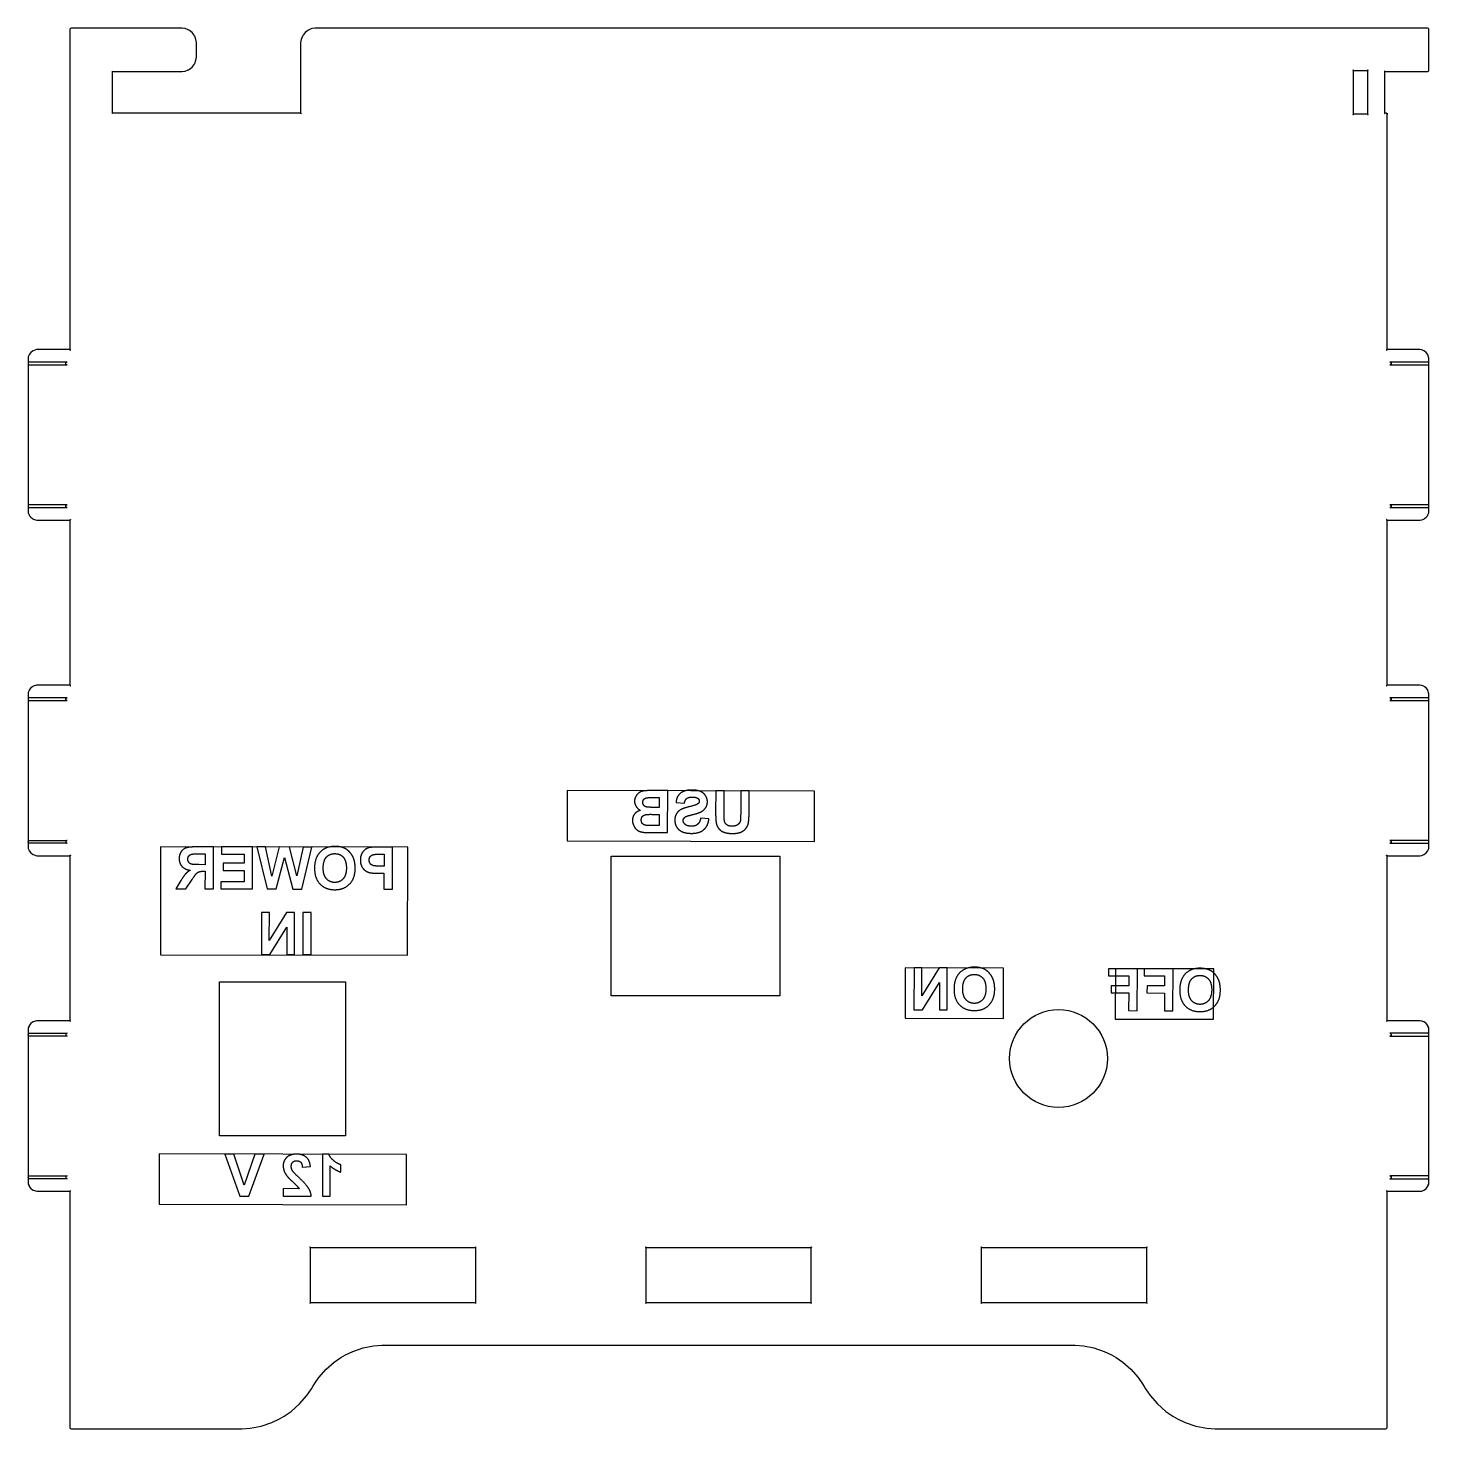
# Model space of a CAD drawing. Header units: millimetres. Extents: x 10 to 222, y 10 to 210.
# Drawn here: x 111.7 to 211.9, y 10 to 110.2 of the extents above; entities that cross this region are included whole.
import ezdxf

# ---------------------------------------------------------------- set-up
doc = ezdxf.new("R2010")
doc.units = ezdxf.units.MM
doc.layers.get('0').update_dxf_attribs({"linetype": 'CONTINUOUS'})

msp = doc.modelspace()

# ---------------------------------------------------------------- linework, layer by layer
for p, q in [((157.45, 55.66), (156.25, 55.66)), ((156.5, 55.16), (156.84, 55.16)), ((156.84, 55.16), (156.84, 54.46)), ((157.44, 52.66), (157.45, 55.66)), ((160.89, 55.65), (160.88, 54.07)), ((161.49, 55.65), (160.89, 55.65)), ((161.49, 53.99), (161.49, 55.65)), ((163.28, 55.64), (162.67, 55.64)), ((162.67, 55.64), (162.67, 54.02)), ((163.27, 54.04), (163.28, 55.64)), ((156.84, 54.46), (156.44, 54.46)), ((158.05, 54.8), (158.65, 54.77)), ((156.84, 53.16), (156.28, 53.16)), ((156.35, 53.96), (156.84, 53.96)), ((156.84, 53.96), (156.84, 53.16)), ((160.4, 53.63), (159.81, 53.68)), ((156.42, 52.66), (157.44, 52.66)), ((124.96, 51.63), (123.69, 51.63)), ((123.89, 51.13), (124.36, 51.13)), ((124.36, 51.13), (124.36, 50.36)), ((124.96, 48.63), (124.96, 51.63)), ((127.76, 51.63), (125.54, 51.63)), ((125.54, 51.63), (125.54, 51.12)), ((125.54, 51.12), (127.16, 51.12)), ((127.16, 51.12), (127.15, 50.46)), ((127.76, 48.63), (127.76, 51.63)), ((128.68, 51.63), (128.07, 51.63)), ((128.07, 51.63), (128.8, 48.63)), ((129.14, 49.53), (128.68, 51.63)), ((129.67, 51.63), (129.14, 49.53)), ((130.39, 51.62), (129.67, 51.63)), ((130.93, 49.56), (130.39, 51.62)), ((131.39, 51.62), (130.93, 49.56)), ((131.29, 48.62), (132.01, 51.62)), ((132.01, 51.62), (131.39, 51.62)), ((137.77, 51.61), (136.8, 51.62)), ((136.87, 51.11), (137.17, 51.11)), ((137.17, 51.11), (137.17, 50.26)), ((137.77, 48.61), (137.77, 51.61)), ((124.36, 50.36), (123.91, 50.37)), ((127.15, 50.46), (125.65, 50.46)), ((125.65, 50.46), (125.65, 49.95)), ((129.44, 48.63), (130.04, 50.87)), ((130.04, 50.87), (130.63, 48.62)), ((137.17, 50.26), (136.83, 50.26)), ((122.63, 49.22), (122.26, 48.64)), ((122.99, 48.64), (123.43, 49.29)), ((124.23, 49.89), (124.36, 49.89)), ((124.36, 49.89), (124.35, 48.63)), ((127.15, 49.13), (125.48, 49.14)), ((125.48, 49.14), (125.48, 48.63)), ((125.65, 49.95), (127.15, 49.95)), ((127.15, 49.95), (127.15, 49.13)), ((136.77, 49.75), (137.16, 49.75)), ((137.16, 49.75), (137.16, 48.62)), ((122.26, 48.64), (122.99, 48.64)), ((124.35, 48.63), (124.96, 48.63)), ((125.48, 48.63), (127.76, 48.63)), ((128.8, 48.63), (129.44, 48.63)), ((130.63, 48.62), (131.29, 48.62)), ((137.16, 48.62), (137.77, 48.61)), ((128.96, 46.94), (128.39, 46.95)), ((128.39, 46.95), (128.39, 43.95)), ((130.19, 46.94), (128.95, 44.94)), ((128.95, 44.94), (128.96, 46.94)), ((130.77, 46.94), (130.19, 46.94)), ((130.77, 43.94), (130.77, 46.94)), ((131.36, 46.94), (131.35, 43.94)), ((131.96, 46.94), (131.36, 46.94)), ((131.96, 43.94), (131.96, 46.94)), ((129, 43.94), (130.21, 45.9)), ((130.21, 45.9), (130.21, 43.94)), ((128.39, 43.95), (129, 43.94)), ((130.21, 43.94), (130.77, 43.94)), ((131.35, 43.94), (131.96, 43.94)), ((175.07, 42.99), (175.06, 39.99)), ((175.63, 42.99), (175.07, 42.99)), ((175.63, 40.98), (175.63, 42.99)), ((176.86, 42.98), (175.63, 40.98)), ((177.45, 42.98), (176.86, 42.98)), ((177.44, 39.98), (177.45, 42.98)), ((191.04, 42.91), (188.98, 42.92)), ((188.98, 42.92), (188.98, 42.41)), ((188.98, 42.41), (190.43, 42.41)), ((190.43, 42.41), (190.43, 41.7)), ((191.03, 39.91), (191.04, 42.91)), ((193.6, 42.91), (191.54, 42.91)), ((191.54, 42.91), (191.54, 42.41)), ((191.54, 42.41), (192.99, 42.4)), ((192.99, 42.4), (192.99, 41.69)), ((193.59, 39.91), (193.6, 42.91)), ((175.67, 39.99), (176.89, 41.94)), ((176.89, 41.94), (176.88, 39.98)), ((189.18, 41.7), (189.17, 41.2)), ((189.17, 41.2), (190.43, 41.19)), ((190.43, 41.7), (189.18, 41.7)), ((190.43, 41.19), (190.42, 39.92)), ((191.74, 41.7), (191.73, 41.19)), ((191.73, 41.19), (192.99, 41.18)), ((192.99, 41.69), (191.74, 41.7)), ((192.99, 41.18), (192.98, 39.91)), ((175.06, 39.99), (175.67, 39.99)), ((176.88, 39.98), (177.44, 39.98)), ((190.42, 39.92), (191.03, 39.91)), ((192.98, 39.91), (193.59, 39.91)), ((126.43, 29.66), (125.78, 29.66)), ((125.78, 29.66), (126.85, 26.66)), ((127.16, 27.44), (126.43, 29.66)), ((127.92, 29.66), (127.16, 27.44)), ((127.5, 26.66), (128.58, 29.65)), ((128.58, 29.65), (127.92, 29.66)), ((133.22, 29.66), (132.75, 29.66)), ((132.75, 29.66), (132.75, 26.65)), ((131.32, 28.72), (131.9, 28.77)), ((133.32, 26.64), (133.32, 28.81)), ((134.07, 28.37), (134.07, 28.9)), ((129.94, 27.19), (129.94, 26.65)), ((131.09, 27.18), (129.94, 27.19)), ((126.85, 26.66), (127.5, 26.66)), ((129.94, 26.65), (131.96, 26.65)), ((132.75, 26.65), (133.32, 26.64))]:
    msp.add_line(p, q)
for points in [[(111.7, 76), (111.7, 75.7), (111.7, 75.66), (111.72, 75.52), (111.78, 75.38), (111.79, 75.35), (111.81, 75.32), (111.91, 75.21), (112.02, 75.11), (112.05, 75.09), (112.08, 75.08), (112.32, 75), (112.4, 75), (114.7, 75), (114.7, 75.01), (114.71, 75.04), (114.74, 75.04), (114.74, 75.02), (114.71, 75), (114.7, 75), (114.7, 63.2), (114.7, 63.19), (114.71, 63.16), (114.74, 63.16), (114.74, 63.19), (114.71, 63.2), (114.7, 63.2), (112.4, 63.2), (112.31, 63.2), (112.08, 63.12), (112.05, 63.11), (112.02, 63.09), (111.91, 63), (111.81, 62.88), (111.79, 62.85), (111.78, 62.82), (111.72, 62.68), (111.7, 62.55), (111.7, 62.5), (111.7, 62.2), (111.7, 62.18), (111.73, 62.13), (111.78, 62.1), (111.8, 62.1), (114.5, 62.1), (114.49, 62.1), (114.45, 62.11), (114.45, 62.11), (114.45, 62.12), (114.41, 62.15), (114.41, 62.15), (114.41, 62.15), (114.4, 62.19), (114.4, 62.2), (114.4, 62.21), (114.41, 62.25), (114.41, 62.25), (114.41, 62.25), (114.45, 62.28), (114.45, 62.29), (114.45, 62.29), (114.49, 62.3), (114.5, 62.3), (111.8, 62.3), (111.78, 62.3), (111.73, 62.27), (111.7, 62.22), (111.7, 62.2), (111.7, 52), (111.7, 52.02), (111.73, 52.07), (111.78, 52.1), (111.8, 52.1), (114.5, 52.1), (114.49, 52.1), (114.45, 52.09), (114.45, 52.09), (114.45, 52.09), (114.41, 52.05), (114.41, 52.05), (114.41, 52.05), (114.4, 52.01), (114.4, 52), (114.4, 51.99), (114.41, 51.95), (114.41, 51.95), (114.41, 51.95), (114.45, 51.92), (114.45, 51.91), (114.45, 51.91), (114.49, 51.9), (114.5, 51.9), (111.8, 51.9), (111.78, 51.9), (111.73, 51.93), (111.7, 51.98), (111.7, 52), (111.7, 51.7), (111.7, 51.66), (111.72, 51.52), (111.78, 51.38), (111.79, 51.35), (111.81, 51.32), (111.91, 51.2), (112.02, 51.11), (112.05, 51.09), (112.08, 51.08), (112.32, 51), (112.4, 51), (114.7, 51), (114.7, 51.01), (114.71, 51.04), (114.74, 51.04), (114.74, 51.01), (114.71, 51), (114.7, 51), (114.7, 39.2), (114.7, 39.19), (114.71, 39.16), (114.74, 39.16), (114.74, 39.19), (114.71, 39.2), (114.7, 39.2), (112.4, 39.2), (112.31, 39.2), (112.08, 39.12), (112.05, 39.11), (112.02, 39.09), (111.91, 39), (111.81, 38.88), (111.79, 38.85), (111.78, 38.82), (111.72, 38.68), (111.7, 38.55), (111.7, 38.5), (111.7, 38.2), (111.7, 38.22), (111.73, 38.27), (111.78, 38.3), (111.8, 38.3), (114.5, 38.3), (114.49, 38.3), (114.45, 38.29), (114.45, 38.29), (114.45, 38.28), (114.41, 38.25), (114.41, 38.25), (114.41, 38.25), (114.4, 38.21), (114.4, 38.2), (114.4, 38.19), (114.41, 38.15), (114.41, 38.15), (114.41, 38.15), (114.45, 38.12), (114.45, 38.11), (114.45, 38.11), (114.49, 38.1), (114.5, 38.1), (111.8, 38.1), (111.78, 38.1), (111.73, 38.13), (111.7, 38.18), (111.7, 38.2), (111.7, 28), (111.7, 28.02), (111.73, 28.07), (111.78, 28.1), (111.8, 28.1), (114.5, 28.1), (114.49, 28.1), (114.45, 28.09), (114.45, 28.09), (114.45, 28.09), (114.41, 28.05), (114.41, 28.05), (114.41, 28.05), (114.4, 28.01), (114.4, 28), (114.4, 27.99), (114.41, 27.95), (114.41, 27.95), (114.41, 27.95), (114.45, 27.92), (114.45, 27.91), (114.45, 27.91), (114.49, 27.9), (114.5, 27.9), (111.8, 27.9), (111.78, 27.9), (111.73, 27.93), (111.7, 27.98), (111.7, 28), (111.7, 27.7), (111.7, 27.66), (111.72, 27.52), (111.78, 27.38), (111.79, 27.35), (111.81, 27.32), (111.91, 27.21), (112.02, 27.11), (112.05, 27.09), (112.08, 27.08), (112.32, 27), (112.4, 27), (114.7, 27), (114.71, 27), (114.74, 27.02), (114.74, 27.04), (114.71, 27.04), (114.7, 27.01), (114.7, 27), (114.7, 10.1), (114.7, 10.08), (114.73, 10.03), (114.78, 10), (114.8, 10), (126.8, 10), (127, 10), (127.6, 10.05), (128.38, 10.21), (129.13, 10.46), (129.68, 10.72), (129.85, 10.82), (130.02, 10.92), (130.51, 11.26), (131.11, 11.79), (131.64, 12.39), (131.98, 12.88), (132.08, 13.05), (132.18, 13.22), (132.51, 13.69), (133.02, 14.27), (133.6, 14.78), (134.07, 15.11), (134.24, 15.21), (134.41, 15.31), (134.94, 15.55), (135.66, 15.8), (136.42, 15.95), (137, 16), (137.19, 16), (186.41, 16), (186.6, 16), (187.18, 15.95), (187.93, 15.8), (188.66, 15.55), (189.19, 15.31), (189.36, 15.21), (189.52, 15.11), (190, 14.78), (190.58, 14.27), (191.09, 13.69), (191.42, 13.22), (191.52, 13.05), (191.62, 12.88), (191.96, 12.39), (192.49, 11.79), (193.09, 11.26), (193.58, 10.92), (193.75, 10.82), (193.92, 10.72), (194.47, 10.46), (195.22, 10.21), (196, 10.05), (196.6, 10), (196.8, 10), (208.8, 10), (208.82, 10), (208.87, 10.03), (208.9, 10.08), (208.9, 10.1), (208.9, 27), (208.9, 27.01), (208.88, 27.04), (208.86, 27.04), (208.86, 27.02), (208.89, 27), (208.9, 27), (211.2, 27), (211.24, 27), (211.38, 27.02), (211.52, 27.08), (211.55, 27.09), (211.58, 27.11), (211.69, 27.21), (211.79, 27.32), (211.81, 27.35), (211.82, 27.38), (211.88, 27.52), (211.9, 27.66), (211.9, 27.7), (211.9, 28), (211.9, 28.02), (211.87, 28.07), (211.82, 28.1), (211.8, 28.1), (209.1, 28.1), (209.11, 28.1), (209.15, 28.09), (209.15, 28.09), (209.15, 28.09), (209.18, 28.05), (209.19, 28.05), (209.19, 28.05), (209.2, 28.01), (209.2, 28), (209.2, 27.99), (209.19, 27.95), (209.19, 27.95), (209.18, 27.95), (209.15, 27.92), (209.15, 27.91), (209.15, 27.91), (209.11, 27.9), (209.1, 27.9), (211.8, 27.9), (211.82, 27.9), (211.87, 27.93), (211.9, 27.98), (211.9, 28), (211.9, 38.2), (211.9, 38.5), (211.9, 38.55), (211.88, 38.68), (211.82, 38.82), (211.81, 38.85), (211.79, 38.88), (211.69, 39), (211.58, 39.09), (211.55, 39.11), (211.52, 39.12), (211.38, 39.18), (211.24, 39.2), (211.2, 39.2), (208.9, 39.2), (208.89, 39.2), (208.86, 39.19), (208.86, 39.16), (208.88, 39.16), (208.9, 39.19), (208.9, 39.2), (208.9, 51), (208.89, 51), (208.86, 51.01), (208.86, 51.04), (208.88, 51.04), (208.9, 51.01), (208.9, 51), (211.2, 51), (211.24, 51), (211.38, 51.02), (211.52, 51.08), (211.55, 51.09), (211.58, 51.11), (211.69, 51.2), (211.79, 51.32), (211.81, 51.35), (211.82, 51.38), (211.88, 51.52), (211.9, 51.66), (211.9, 51.7), (211.9, 52), (211.9, 52.02), (211.87, 52.07), (211.82, 52.1), (211.8, 52.1), (209.1, 52.1), (209.11, 52.1), (209.15, 52.09), (209.15, 52.09), (209.15, 52.09), (209.18, 52.05), (209.19, 52.05), (209.19, 52.05), (209.2, 52.01), (209.2, 52), (209.2, 51.99), (209.19, 51.95), (209.19, 51.95), (209.18, 51.95), (209.15, 51.92), (209.15, 51.91), (209.15, 51.91), (209.11, 51.9), (209.1, 51.9), (211.8, 51.9), (211.82, 51.9), (211.87, 51.93), (211.9, 51.98), (211.9, 52), (211.9, 62.2), (211.9, 62.22), (211.87, 62.27), (211.82, 62.3), (211.8, 62.3), (209.1, 62.3), (209.11, 62.3), (209.15, 62.29), (209.15, 62.29), (209.15, 62.28), (209.18, 62.25), (209.19, 62.25), (209.19, 62.25), (209.2, 62.21), (209.2, 62.2), (209.2, 62.19), (209.19, 62.15), (209.19, 62.15), (209.18, 62.15), (209.15, 62.12), (209.15, 62.11), (209.15, 62.11), (209.11, 62.1), (209.1, 62.1), (211.8, 62.1), (211.82, 62.1), (211.87, 62.13), (211.9, 62.18), (211.9, 62.2), (211.9, 62.5), (211.9, 62.59), (211.82, 62.82), (211.81, 62.85), (211.79, 62.88), (211.69, 63), (211.58, 63.09), (211.55, 63.11), (211.52, 63.12), (211.38, 63.18), (211.24, 63.2), (211.2, 63.2), (208.9, 63.2), (208.89, 63.2), (208.86, 63.19), (208.86, 63.16), (208.88, 63.16), (208.9, 63.19), (208.9, 63.2), (208.9, 75), (211.2, 75), (211.24, 75), (211.38, 75.02), (211.52, 75.08), (211.55, 75.09), (211.58, 75.11), (211.69, 75.21), (211.79, 75.32), (211.81, 75.35), (211.82, 75.38), (211.88, 75.52), (211.9, 75.66), (211.9, 75.7), (211.9, 76), (211.9, 86.2), (211.9, 86.5), (211.9, 86.59), (211.82, 86.82), (211.81, 86.85), (211.79, 86.88), (211.69, 87), (211.58, 87.09), (211.55, 87.11), (211.52, 87.12), (211.38, 87.18), (211.24, 87.2), (211.2, 87.2), (208.9, 87.2), (208.89, 87.2), (208.86, 87.19), (208.86, 87.16), (208.88, 87.16), (208.9, 87.19), (208.9, 87.2), (208.9, 104.1), (208.9, 104.03), (208.9, 104.04), (208.87, 104.1), (208.82, 104.12), (208.8, 104.12), (208.75, 104.12), (208.75, 107.08), (208.75, 107.09), (208.73, 107.12), (208.71, 107.11), (208.71, 107.09), (208.74, 107.08), (208.75, 107.08), (211.8, 107.08), (211.82, 107.08), (211.87, 107.11), (211.9, 107.16), (211.9, 107.18), (211.9, 110.1), (211.9, 110.12), (211.87, 110.17), (211.82, 110.2), (211.8, 110.2), (132.3, 110.2), (132.23, 110.2), (132.01, 110.16), (131.79, 110.08), (131.75, 110.05), (131.71, 110.03), (131.52, 109.88), (131.37, 109.69), (131.35, 109.65), (131.32, 109.61), (131.24, 109.39), (131.2, 109.17), (131.2, 109.1), (131.2, 104.12), (131.21, 104.12), (131.24, 104.11), (131.24, 104.09), (131.21, 104.08), (131.2, 104.12), (131.2, 104.12), (117.75, 104.12), (117.75, 107.08), (117.75, 107.09), (117.73, 107.12), (117.71, 107.11), (117.71, 107.09), (117.74, 107.08), (117.75, 107.08), (122.65, 107.08), (122.72, 107.08), (122.94, 107.11), (123.16, 107.2), (123.2, 107.22), (123.24, 107.25), (123.43, 107.4), (123.58, 107.58), (123.6, 107.63), (123.63, 107.67), (123.71, 107.89), (123.75, 108.11), (123.75, 108.18), (123.75, 109.1), (123.75, 109.17), (123.71, 109.39), (123.63, 109.61), (123.6, 109.65), (123.58, 109.69), (123.43, 109.88), (123.24, 110.03), (123.2, 110.05), (123.16, 110.08), (122.94, 110.16), (122.72, 110.2), (122.65, 110.2), (114.8, 110.2), (114.78, 110.2), (114.73, 110.17), (114.7, 110.12), (114.7, 110.1), (114.7, 104.1), (114.7, 87.2), (112.4, 87.2), (112.31, 87.2), (112.08, 87.12), (112.05, 87.11), (112.02, 87.09), (111.91, 87), (111.81, 86.88), (111.79, 86.85), (111.78, 86.82), (111.72, 86.68), (111.7, 86.54), (111.7, 86.5), (111.7, 86.2), (111.7, 86.18), (111.73, 86.13), (111.78, 86.1), (111.8, 86.1), (114.5, 86.1), (114.49, 86.1), (114.45, 86.11), (114.45, 86.11), (114.45, 86.12), (114.41, 86.15), (114.41, 86.15), (114.41, 86.15), (114.4, 86.19), (114.4, 86.2), (114.4, 86.21), (114.41, 86.25), (114.41, 86.25), (114.41, 86.25), (114.45, 86.29), (114.45, 86.29), (114.45, 86.29), (114.49, 86.3), (114.5, 86.3), (111.8, 86.3), (111.78, 86.3), (111.73, 86.27), (111.7, 86.22), (111.7, 86.2)], [(207.5, 104.05), (206.5, 104.05), (206.5, 107.15), (206.5, 107.16), (206.49, 107.19), (206.46, 107.19), (206.46, 107.16), (206.49, 107.15), (206.5, 107.15), (207, 107.15), (207.5, 107.15)], [(207.51, 107.15), (207.54, 107.16), (207.54, 107.19), (207.51, 107.19), (207.5, 107.16), (207.5, 107.15)], [(117.75, 104.12), (117.74, 104.12), (117.71, 104.11), (117.71, 104.09), (117.73, 104.08), (117.75, 104.12)], [(206.49, 104.05), (206.46, 104.04), (206.46, 104.01), (206.49, 104.01), (206.5, 104.04), (206.5, 104.05)], [(207.54, 104.01), (207.54, 104.04), (207.51, 104.05), (207.5, 104.05), (207.5, 104.04), (207.51, 104.01)], [(208.73, 104.08), (208.75, 104.12), (208.75, 104.12), (208.74, 104.12), (208.71, 104.11), (208.71, 104.09)], [(114.71, 87.2), (114.7, 87.2), (114.7, 87.19), (114.71, 87.16), (114.74, 87.16), (114.74, 87.19)], [(209.2, 86.19), (209.19, 86.15), (209.19, 86.15), (209.18, 86.15), (209.15, 86.12), (209.15, 86.11), (209.15, 86.11), (209.11, 86.1), (209.1, 86.1), (211.8, 86.1), (211.82, 86.1), (211.87, 86.13), (211.9, 86.18), (211.9, 86.2), (211.9, 86.22), (211.87, 86.27), (211.82, 86.3), (211.8, 86.3), (209.1, 86.3), (209.11, 86.3), (209.15, 86.29), (209.15, 86.29), (209.15, 86.29), (209.18, 86.25), (209.19, 86.25), (209.19, 86.25), (209.2, 86.21), (209.2, 86.2)], [(111.78, 76.1), (111.73, 76.07), (111.7, 76.02), (111.7, 76), (111.7, 75.98), (111.73, 75.93), (111.78, 75.9), (111.8, 75.9), (114.5, 75.9), (114.49, 75.9), (114.45, 75.91), (114.45, 75.91), (114.45, 75.92), (114.41, 75.95), (114.41, 75.95), (114.41, 75.95), (114.4, 75.99), (114.4, 76), (114.4, 76.01), (114.41, 76.05), (114.41, 76.05), (114.41, 76.05), (114.45, 76.09), (114.45, 76.09), (114.45, 76.09), (114.49, 76.1), (114.5, 76.1), (111.8, 76.1)], [(209.1, 76.1), (209.11, 76.1), (209.15, 76.09), (209.15, 76.09), (209.15, 76.09), (209.18, 76.05), (209.19, 76.05), (209.19, 76.05), (209.2, 76.01), (209.2, 76), (209.2, 75.99), (209.19, 75.95), (209.19, 75.95), (209.18, 75.95), (209.15, 75.92), (209.15, 75.91), (209.15, 75.91), (209.11, 75.9), (209.1, 75.9), (211.8, 75.9), (211.82, 75.9), (211.87, 75.93), (211.9, 75.98), (211.9, 76), (211.9, 76.02), (211.87, 76.07), (211.82, 76.1), (211.8, 76.1)], [(208.86, 75.02), (208.89, 75), (208.9, 75), (208.9, 75.01), (208.88, 75.04), (208.86, 75.04)], [(150.26, 52.07), (167.94, 52.03), (167.94, 55.63), (150.27, 55.67)], [(121.17, 43.92), (138.85, 43.89), (138.86, 51.61), (121.18, 51.64)], [(153.4, 50.97), (165.48, 50.97), (165.48, 40.97), (153.4, 40.97)], [(174.43, 39.39), (181.46, 39.37), (181.47, 42.97), (174.44, 42.99)], [(189.46, 39.32), (196.49, 39.3), (196.5, 42.9), (189.47, 42.92)], [(125.4, 30.97), (125.4, 41.97), (134.4, 41.97), (134.4, 30.97)], [(209.2, 38.19), (209.19, 38.15), (209.19, 38.15), (209.18, 38.15), (209.15, 38.12), (209.15, 38.11), (209.15, 38.11), (209.11, 38.1), (209.1, 38.1), (211.8, 38.1), (211.82, 38.1), (211.87, 38.13), (211.9, 38.18), (211.9, 38.2), (211.9, 38.22), (211.87, 38.27), (211.82, 38.3), (211.8, 38.3), (209.1, 38.3), (209.11, 38.3), (209.15, 38.29), (209.15, 38.29), (209.15, 38.28), (209.18, 38.25), (209.19, 38.25), (209.19, 38.25), (209.2, 38.21), (209.2, 38.2)], [(121.08, 26.07), (138.76, 26.03), (138.76, 29.63), (121.09, 29.67)], [(131.9, 22.97), (131.9, 22.99), (131.88, 23.02), (131.86, 23.01), (131.86, 22.99), (131.89, 22.97)], [(143.74, 18.99), (143.74, 19.01), (143.71, 19.03), (143.7, 19.03), (137.8, 19.03), (131.9, 19.03), (131.9, 19.02), (131.88, 18.98), (131.86, 18.99), (131.86, 19.01), (131.89, 19.03), (131.9, 19.03), (131.9, 22.97), (143.7, 22.97), (143.7, 19.03), (143.7, 19.02), (143.71, 18.98)], [(143.71, 22.97), (143.74, 22.99), (143.74, 23.01), (143.71, 23.02), (143.7, 22.99), (143.7, 22.97)], [(155.9, 22.97), (167.7, 22.97), (167.7, 22.99), (167.71, 23.02), (167.74, 23.01), (167.74, 22.99), (167.71, 22.97), (167.7, 22.97), (167.7, 19.03), (167.7, 19.02), (167.71, 18.98), (167.74, 18.99), (167.74, 19.01), (167.71, 19.03), (167.7, 19.03), (161.8, 19.03), (155.9, 19.03), (155.9, 22.97), (155.9, 22.99), (155.88, 23.02), (155.86, 23.01), (155.86, 22.99), (155.89, 22.97)], [(179.9, 22.97), (179.9, 22.99), (179.88, 23.02), (179.86, 23.01), (179.86, 22.99), (179.89, 22.97)], [(191.7, 22.97), (191.7, 19.03), (191.7, 19.02), (191.71, 18.98), (191.74, 18.99), (191.74, 19.01), (191.71, 19.03), (191.7, 19.03), (185.8, 19.03), (179.9, 19.03), (179.9, 22.97)], [(191.71, 23.02), (191.7, 22.99), (191.7, 22.97), (191.71, 22.97), (191.74, 22.99), (191.74, 23.01)], [(155.9, 19.03), (155.89, 19.03), (155.86, 19.01), (155.86, 18.99), (155.88, 18.98), (155.9, 19.02)], [(179.86, 18.99), (179.88, 18.98), (179.9, 19.02), (179.9, 19.03), (179.89, 19.03), (179.86, 19.01)]]:
    msp.add_lwpolyline(points, close=True)
msp.add_circle((185.4, 36.5), 3.5)
for points in [[(155.18, 55.26), (155.08, 55.1), (155.08, 54.9)], [(155.41, 55.51), (155.27, 55.41), (155.18, 55.26)], [(155.72, 55.63), (155.54, 55.6), (155.41, 55.51)], [(156.25, 55.66), (155.89, 55.66), (155.72, 55.63)], [(155.75, 55.04), (155.83, 55.13), (155.98, 55.15)], [(155.98, 55.15), (156.07, 55.16), (156.5, 55.16)], [(158.35, 55.46), (158.06, 55.21), (158.05, 54.8)], [(159.2, 55.7), (158.63, 55.7), (158.35, 55.46)], [(158.82, 55.1), (158.95, 55.2), (159.2, 55.2)], [(159.79, 55.6), (159.54, 55.7), (159.2, 55.7)], [(159.2, 55.2), (159.47, 55.2), (159.62, 55.09)], [(160.16, 55.29), (160.03, 55.49), (159.79, 55.6)], [(160.29, 54.86), (160.29, 55.09), (160.16, 55.29)], [(155.08, 54.9), (155.08, 54.69), (155.2, 54.52)], [(155.5, 54.25), (155.23, 54.17), (155.08, 53.98)], [(155.2, 54.52), (155.31, 54.34), (155.5, 54.25)], [(155.67, 54.82), (155.67, 54.96), (155.75, 55.04)], [(155.76, 54.58), (155.67, 54.67), (155.67, 54.82)], [(156, 54.48), (155.85, 54.49), (155.76, 54.58)], [(156.44, 54.46), (156.09, 54.46), (156, 54.48)], [(158.41, 54.31), (158.2, 54.2), (158.08, 54.01)], [(159.06, 54.52), (158.62, 54.42), (158.41, 54.31)], [(158.65, 54.77), (158.69, 55), (158.82, 55.1)], [(159.62, 54.72), (159.51, 54.63), (159.06, 54.52)], [(159.33, 53.97), (159.82, 54.08), (160.01, 54.26)], [(159.62, 55.09), (159.71, 55.02), (159.71, 54.91)], [(159.71, 54.91), (159.71, 54.8), (159.62, 54.72)], [(160.01, 54.26), (160.29, 54.51), (160.29, 54.86)], [(155.08, 53.98), (154.93, 53.79), (154.93, 53.53)], [(154.93, 53.53), (154.93, 53.33), (155.03, 53.13)], [(155.03, 53.13), (155.12, 52.94), (155.29, 52.82)], [(155.56, 53.56), (155.56, 53.69), (155.62, 53.79)], [(155.64, 53.3), (155.56, 53.4), (155.56, 53.56)], [(155.62, 53.79), (155.69, 53.88), (155.81, 53.92)], [(155.86, 53.18), (155.73, 53.21), (155.64, 53.3)], [(155.81, 53.92), (155.94, 53.97), (156.35, 53.96)], [(156.28, 53.16), (155.95, 53.16), (155.86, 53.18)], [(158.08, 54.01), (157.96, 53.81), (157.96, 53.53)], [(157.96, 53.53), (157.96, 53.27), (158.1, 53.04)], [(158.56, 53.52), (158.56, 53.63), (158.63, 53.71)], [(158.71, 53.23), (158.56, 53.36), (158.56, 53.52)], [(158.63, 53.71), (158.69, 53.78), (158.84, 53.84)], [(159.15, 53.11), (158.86, 53.11), (158.71, 53.23)], [(158.84, 53.84), (158.95, 53.87), (159.33, 53.97)], [(159.59, 53.25), (159.43, 53.11), (159.15, 53.11)], [(159.81, 53.68), (159.75, 53.39), (159.59, 53.25)], [(160.03, 52.86), (160.34, 53.12), (160.4, 53.63)], [(160.88, 54.07), (160.88, 53.53), (160.93, 53.31)], [(160.93, 53.31), (160.98, 53.09), (161.11, 52.93)], [(161.51, 53.48), (161.49, 53.63), (161.49, 53.99)], [(161.67, 53.22), (161.54, 53.32), (161.51, 53.48)], [(162.06, 53.11), (161.8, 53.11), (161.67, 53.22)], [(162.46, 53.22), (162.31, 53.11), (162.06, 53.11)], [(162.65, 53.52), (162.61, 53.33), (162.46, 53.22)], [(162.67, 54.02), (162.67, 53.63), (162.65, 53.52)], [(163.04, 52.95), (163.17, 53.11), (163.21, 53.28)], [(163.21, 53.28), (163.27, 53.54), (163.27, 54.04)], [(155.29, 52.82), (155.45, 52.71), (155.69, 52.68)], [(155.69, 52.68), (155.84, 52.66), (156.42, 52.66)], [(158.1, 53.04), (158.24, 52.82), (158.5, 52.71)], [(158.5, 52.71), (158.77, 52.6), (159.16, 52.6)], [(159.16, 52.6), (159.73, 52.6), (160.03, 52.86)], [(161.11, 52.93), (161.24, 52.78), (161.46, 52.69)], [(161.46, 52.69), (161.68, 52.6), (162.04, 52.59)], [(162.04, 52.59), (162.47, 52.59), (162.69, 52.69)], [(162.69, 52.69), (162.91, 52.79), (163.04, 52.95)], [(122.64, 51.27), (122.51, 51.06), (122.51, 50.79)], [(122.99, 51.55), (122.77, 51.47), (122.64, 51.27)], [(123.69, 51.63), (123.21, 51.63), (122.99, 51.55)], [(123.22, 51), (123.3, 51.09), (123.44, 51.12)], [(123.44, 51.12), (123.52, 51.13), (123.89, 51.13)], [(132.59, 51.26), (132.19, 50.85), (132.19, 50.12)], [(133.65, 51.67), (132.99, 51.67), (132.59, 51.26)], [(133.04, 50.9), (133.27, 51.15), (133.64, 51.15)], [(133.64, 51.15), (134.02, 51.15), (134.25, 50.9)], [(134.3, 51.55), (134.02, 51.67), (133.65, 51.67)], [(134.68, 51.28), (134.51, 51.46), (134.3, 51.55)], [(134.96, 50.87), (134.86, 51.1), (134.68, 51.28)], [(135.65, 51.28), (135.47, 51.05), (135.47, 50.69)], [(136.08, 51.57), (135.82, 51.5), (135.65, 51.28)], [(136.8, 51.62), (136.25, 51.62), (136.08, 51.57)], [(136.44, 51.09), (136.55, 51.11), (136.87, 51.11)], [(122.51, 50.79), (122.51, 50.46), (122.71, 50.24)], [(122.71, 50.24), (122.91, 50.02), (123.3, 49.96)], [(123.13, 50.76), (123.13, 50.91), (123.22, 51)], [(123.2, 50.53), (123.13, 50.62), (123.13, 50.76)], [(123.36, 50.4), (123.26, 50.44), (123.2, 50.53)], [(123.91, 50.37), (123.47, 50.37), (123.36, 50.4)], [(132.19, 50.12), (132.19, 49.39), (132.58, 48.98)], [(132.81, 50.13), (132.82, 50.65), (133.04, 50.9)], [(133.05, 49.35), (132.81, 49.61), (132.81, 50.13)], [(134.47, 50.12), (134.47, 49.61), (134.24, 49.35)], [(134.25, 50.9), (134.47, 50.64), (134.47, 50.12)], [(135.1, 50.1), (135.1, 50.56), (134.96, 50.87)], [(135.47, 50.69), (135.47, 50.42), (135.57, 50.23)], [(135.57, 50.23), (135.67, 50.04), (135.83, 49.93)], [(136.1, 50.69), (136.1, 50.85), (136.19, 50.96)], [(136.17, 50.45), (136.1, 50.55), (136.1, 50.69)], [(136.36, 50.3), (136.23, 50.35), (136.17, 50.45)], [(136.19, 50.96), (136.29, 51.06), (136.44, 51.09)], [(136.83, 50.26), (136.48, 50.26), (136.36, 50.3)], [(122.98, 49.71), (122.85, 49.57), (122.63, 49.22)], [(123.3, 49.96), (123.1, 49.84), (122.98, 49.71)], [(123.43, 49.29), (123.66, 49.64), (123.75, 49.73)], [(123.75, 49.73), (123.83, 49.82), (123.93, 49.85)], [(123.93, 49.85), (124.02, 49.89), (124.23, 49.89)], [(133.64, 49.09), (133.28, 49.09), (133.05, 49.35)], [(134.24, 49.35), (134, 49.09), (133.64, 49.09)], [(134.7, 48.98), (135.1, 49.38), (135.1, 50.1)], [(135.83, 49.93), (135.98, 49.83), (136.14, 49.79)], [(136.14, 49.79), (136.36, 49.75), (136.77, 49.75)], [(132.58, 48.98), (132.98, 48.57), (133.64, 48.57)], [(133.64, 48.57), (134.31, 48.57), (134.7, 48.98)], [(178.33, 42.62), (177.93, 42.21), (177.93, 41.48)], [(179.39, 43.03), (178.73, 43.03), (178.33, 42.62)], [(178.55, 41.49), (178.55, 42), (178.78, 42.26)], [(178.78, 42.26), (179.01, 42.51), (179.38, 42.51)], [(179.38, 42.51), (179.76, 42.51), (179.99, 42.25)], [(180.04, 42.91), (179.76, 43.03), (179.39, 43.03)], [(179.99, 42.25), (180.21, 41.99), (180.21, 41.48)], [(180.42, 42.64), (180.25, 42.82), (180.04, 42.91)], [(180.7, 42.22), (180.6, 42.45), (180.42, 42.64)], [(180.84, 41.45), (180.84, 41.91), (180.7, 42.22)], [(194.47, 42.55), (194.07, 42.13), (194.07, 41.4)], [(195.53, 42.95), (194.87, 42.96), (194.47, 42.55)], [(194.7, 41.41), (194.7, 41.93), (194.92, 42.18)], [(194.92, 42.18), (195.15, 42.44), (195.53, 42.44)], [(196.18, 42.83), (195.9, 42.95), (195.53, 42.95)], [(195.53, 42.44), (195.9, 42.43), (196.13, 42.18)], [(196.13, 42.18), (196.36, 41.92), (196.36, 41.4)], [(196.57, 42.56), (196.39, 42.74), (196.18, 42.83)], [(196.84, 42.15), (196.74, 42.38), (196.57, 42.56)], [(196.98, 41.38), (196.98, 41.84), (196.84, 42.15)], [(177.93, 41.48), (177.92, 40.75), (178.32, 40.34)], [(178.78, 40.71), (178.55, 40.97), (178.55, 41.49)], [(180.21, 41.48), (180.21, 40.97), (179.97, 40.7)], [(180.44, 40.33), (180.83, 40.74), (180.84, 41.45)], [(194.07, 41.4), (194.07, 40.68), (194.46, 40.26)], [(194.93, 40.63), (194.69, 40.89), (194.7, 41.41)], [(196.36, 41.4), (196.35, 40.89), (196.12, 40.63)], [(196.58, 40.26), (196.98, 40.66), (196.98, 41.38)], [(178.32, 40.34), (178.71, 39.93), (179.37, 39.93)], [(179.38, 40.44), (179.01, 40.44), (178.78, 40.71)], [(179.37, 39.93), (180.04, 39.92), (180.44, 40.33)], [(179.97, 40.7), (179.74, 40.44), (179.38, 40.44)], [(194.46, 40.26), (194.86, 39.85), (195.52, 39.85)], [(195.52, 40.37), (195.16, 40.37), (194.93, 40.63)], [(196.12, 40.63), (195.88, 40.37), (195.52, 40.37)], [(195.52, 39.85), (196.19, 39.85), (196.58, 40.26)], [(130.2, 29.42), (129.95, 29.19), (129.95, 28.83)], [(130.9, 29.66), (130.46, 29.66), (130.2, 29.42)], [(130.53, 28.79), (130.53, 28.98), (130.63, 29.08)], [(130.63, 29.08), (130.73, 29.19), (130.91, 29.19)], [(131.58, 29.45), (131.31, 29.66), (130.9, 29.66)], [(130.91, 29.19), (131.09, 29.18), (131.2, 29.08)], [(131.2, 29.08), (131.31, 28.97), (131.32, 28.72)], [(131.9, 28.77), (131.85, 29.25), (131.58, 29.45)], [(133.58, 29.18), (133.32, 29.38), (133.22, 29.66)], [(134.07, 28.9), (133.84, 28.97), (133.58, 29.18)], [(129.95, 28.83), (129.95, 28.63), (130.02, 28.44)], [(130.02, 28.44), (130.09, 28.26), (130.25, 28.06)], [(130.25, 28.06), (130.35, 27.93), (130.63, 27.68)], [(130.64, 28.43), (130.52, 28.61), (130.53, 28.79)], [(131.12, 27.94), (130.73, 28.31), (130.64, 28.43)], [(133.32, 28.81), (133.64, 28.52), (134.07, 28.37)], [(130.63, 27.68), (130.9, 27.43), (130.97, 27.34)], [(130.97, 27.34), (131.04, 27.26), (131.09, 27.18)], [(131.76, 27.22), (131.6, 27.49), (131.12, 27.94)], [(131.96, 26.65), (131.93, 26.95), (131.76, 27.22)]]:
    msp.add_open_spline(points, degree=2)

doc.saveas('drawing.dxf')
